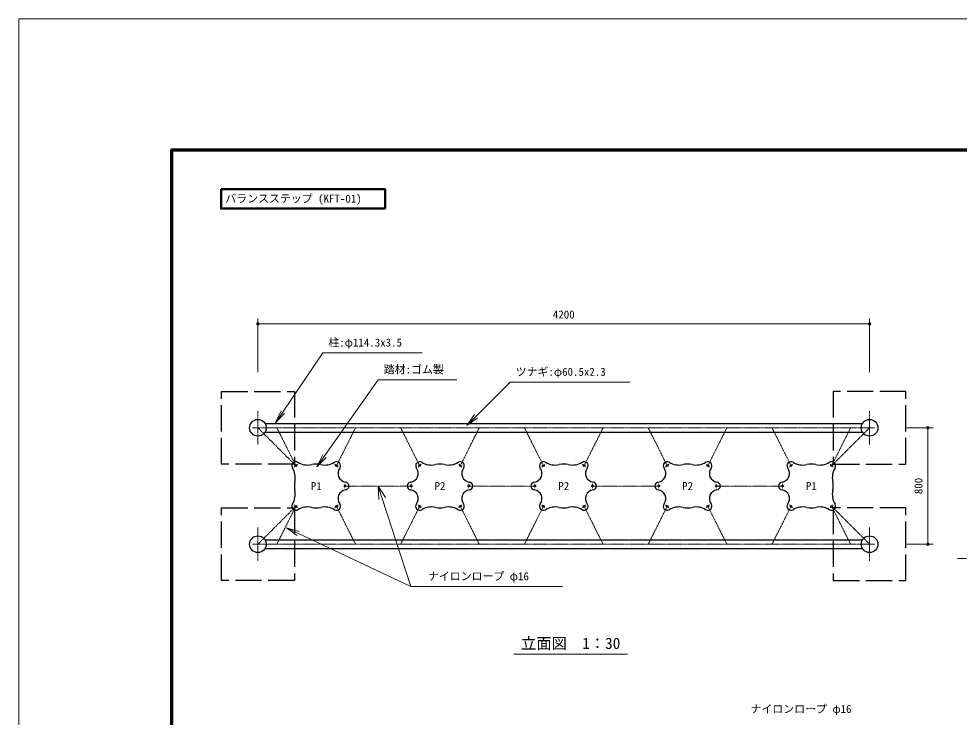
# Model space of a CAD drawing. Units: millimetres at full size, sheet at 1:30. Extents: x -600 to 13200, y -450 to 9360.
# Drawn here: x -600 to 5857, y 4562 to 9360 of the extents above; entities that cross this region are included whole.
import ezdxf
from ezdxf.enums import TextEntityAlignment as Align

# ---------------------------------------------------------------- set-up
doc = ezdxf.new("R2010")
doc.units = ezdxf.units.MM
doc.header["$LTSCALE"] = 30
doc.linetypes.add('DASHED', pattern=[7.5, 6, -1.5])
doc.linetypes.add('USER1', pattern=[0.3, 0.2, -0.025, 0.05, -0.025])
for name, color, linetype, lineweight in [('D-BMK\u3000構造物基準線(中心線等)', 2, 'USER1', 13), ('D-STR-DIM\u3000寸法線、寸法値', 7, 'Continuous', 13), ('D-STR-HTXT\u3000旗上げ', 7, 'Continuous', 13), ('D-STR-TXT\u3000文字列', 7, 'Continuous', 13), ('D-STR\u3000構造物外形線', 1, 'Continuous', 25), ('D-TTL', 7, 'Continuous', 70), ('D-TTL-FRAM\u3000タイトル枠、凡例図枠', 2, 'Continuous', 50), ('V-nasSTD', 5, 'Continuous', 13)]:
    doc.layers.add(name, color=color, linetype=linetype, lineweight=lineweight)
doc.styles.add('ＭＳ ゴシック', font='')
doc.styles.get('ＭＳ ゴシック').set_extended_font_data('MS Gothic')

# ---------------------------------------------------------------- blocks, each defined once
blk = doc.blocks.new('open_arrow')
at = {"color": 0, "linetype": 'Continuous', "lineweight": -2}
blk.add_lwpolyline([(7.5, 1.25), (0, 0), (7.5, -1.25)], dxfattribs=at)
blk = doc.blocks.new('filled_dot')
at = {"color": 0, "linetype": 'Continuous', "lineweight": -2, "const_width": 1.25}
blk.add_lwpolyline([(-0.625, 0, 1), (0.625, 0, 1)], format="xyb", close=True, dxfattribs=at)

msp = doc.modelspace()

# ---------------------------------------------------------------- linework, layer by layer
at = {"layer": 'D-BMK\u3000構造物基準線(中心線等)'}
for p, q in [((1042.06, 6664.41), (1042.06, 6435.81)), ((5242.06, 6664.41), (5242.06, 6435.81)), ((1004.93, 6550.11), (5279.2, 6550.11)), ((1302.41, 6289.76), (1042.06, 6550.11)), ((1302.41, 6289.76), (1172.06, 6550.11)), ((1581.71, 6289.76), (1712.06, 6550.11)), ((2152.41, 6289.76), (2022.06, 6550.11)), ((2431.71, 6289.76), (2562.06, 6550.11)), ((3002.41, 6289.76), (2872.06, 6550.11)), ((3281.71, 6289.76), (3412.06, 6550.11)), ((3852.41, 6289.76), (3722.06, 6550.11)), ((4131.71, 6289.76), (4262.06, 6550.11)), ((4702.41, 6289.76), (4572.06, 6550.11)), ((4981.71, 6289.76), (5242.06, 6550.11)), ((4981.71, 6289.76), (5112.06, 6550.11)), ((1313.01, 6300.37), (1291.8, 6279.16)), ((1571.11, 6300.37), (1592.32, 6279.16)), ((2163.01, 6300.37), (2141.8, 6279.16)), ((2421.11, 6300.37), (2442.32, 6279.16)), ((3013.01, 6300.37), (2991.8, 6279.16)), ((3271.11, 6300.37), (3292.32, 6279.16)), ((3863.01, 6300.37), (3841.8, 6279.16)), ((4121.11, 6300.37), (4142.32, 6279.16)), ((4713.01, 6300.37), (4691.8, 6279.16)), ((4971.11, 6300.37), (4992.32, 6279.16)), ((1639.56, 6165.11), (1639.56, 6135.11)), ((1639.56, 6150.11), (2094.56, 6150.11)), ((2094.56, 6165.11), (2094.56, 6135.11)), ((2489.56, 6165.11), (2489.56, 6135.11)), ((2489.56, 6150.11), (2944.56, 6150.11)), ((2944.56, 6165.11), (2944.56, 6135.11)), ((3339.56, 6165.11), (3339.56, 6135.11)), ((3339.56, 6150.11), (3794.56, 6150.11)), ((3794.56, 6165.11), (3794.56, 6135.11)), ((4189.56, 6165.11), (4189.56, 6135.11)), ((4189.56, 6150.11), (4644.56, 6150.11)), ((4644.56, 6165.11), (4644.56, 6135.11)), ((1302.41, 6010.46), (1042.06, 5750.11)), ((1302.41, 6010.46), (1172.06, 5750.11)), ((1313.01, 5999.85), (1291.8, 6021.06)), ((1571.11, 5999.85), (1592.32, 6021.06)), ((1581.71, 6010.46), (1712.06, 5750.11)), ((2152.41, 6010.46), (2022.06, 5750.11)), ((2163.01, 5999.85), (2141.8, 6021.06)), ((2421.11, 5999.85), (2442.32, 6021.06)), ((2431.71, 6010.46), (2562.06, 5750.11)), ((3002.41, 6010.46), (2872.06, 5750.11)), ((3013.01, 5999.85), (2991.8, 6021.06)), ((3271.11, 5999.85), (3292.32, 6021.06)), ((3281.71, 6010.46), (3412.06, 5750.11)), ((3852.41, 6010.46), (3722.06, 5750.11)), ((3863.01, 5999.85), (3841.8, 6021.06)), ((4121.11, 5999.85), (4142.32, 6021.06)), ((4131.71, 6010.46), (4262.06, 5750.11)), ((4702.41, 6010.46), (4572.06, 5750.11)), ((4713.01, 5999.85), (4691.8, 6021.06)), ((4971.11, 5999.85), (4992.32, 6021.06)), ((4981.71, 6010.46), (5242.06, 5750.11)), ((4981.71, 6010.46), (5112.06, 5750.11)), ((1042.06, 5864.41), (1042.06, 5635.81)), ((5242.06, 5864.41), (5242.06, 5635.81)), ((1004.93, 5750.11), (5279.2, 5750.11)), ((5846.31, 5651.31), (8911.77, 5651.31))]:
    msp.add_line(p, q, dxfattribs=at)
at = {"layer": 'D-STR-DIM\u3000寸法線、寸法値'}
for p, q in [((1042.06, 6931.94), (1042.06, 7300.4)), ((5242.06, 6931.94), (5242.06, 7300.4)), ((1042.06, 7264.4), (5242.06, 7264.4)), ((5497.18, 6550.11), (5678.03, 6550.11)), ((5642.03, 6550.11), (5642.03, 5750.11)), ((5497.18, 5750.11), (5678.03, 5750.11))]:
    msp.add_line(p, q, dxfattribs=at)
at = {"layer": 'D-STR-HTXT\u3000旗上げ'}
for p, q in [((1872.02, 6057.07), (1867.06, 6150.11)), ((1867.06, 6150.11), (1917.87, 6072.01)), ((1867.06, 6150.11), (1894.94, 6064.54))]:
    msp.add_line(p, q, dxfattribs=at)
for points in [[(1162.69, 6584.66), (1486.7, 7065.02), (1498.7, 7065.02), (2170.65, 7065.02), (1834.67, 7065.02)], [(1447.5, 6281.42), (1867.04, 6880.27), (1879.04, 6880.27), (2408.23, 6880.27), (2143.63, 6880.27)], [(2476.32, 6566.1), (2772.93, 6864), (2784.93, 6864), (3595.09, 6864), (3190.01, 6864)], [(1894.94, 6064.54), (2092.14, 5459.36), (3133.53, 5459.36)], [(1237.19, 5862.05), (2092.14, 5459.36), (1664.67, 5660.71)]]:
    msp.add_lwpolyline(points, dxfattribs=at)
at = {"layer": 'D-STR-TXT\u3000文字列'}
msp.add_line((2800.24, 4995.55), (3580.03, 4995.55), dxfattribs=at)
at = {"layer": 'D-STR\u3000構造物外形線'}
for p, q in [((1090.55, 6580.36), (5193.57, 6580.36)), ((1090.55, 6519.86), (5193.57, 6519.86)), ((1090.55, 5780.36), (5193.57, 5780.36)), ((1090.55, 5719.86), (5193.57, 5719.86))]:
    msp.add_line(p, q, dxfattribs=at)
at = {"layer": 'D-STR\u3000構造物外形線', "linetype": 'DASHED'}
for points in [[(1292.06, 6300.11), (792.06, 6300.11), (792.06, 6800.11), (1292.06, 6800.11)], [(4992.06, 6300.11), (5492.06, 6300.11), (5492.06, 6800.11), (4992.06, 6800.11)], [(1292.06, 5500.11), (792.06, 5500.11), (792.06, 6000.11), (1292.06, 6000.11)], [(4992.06, 5500.11), (5492.06, 5500.11), (5492.06, 6000.11), (4992.06, 6000.11)]]:
    msp.add_lwpolyline(points, close=True, dxfattribs=at)
at = {"layer": 'D-STR\u3000構造物外形線'}
for centre, radius in [((1042.06, 6550.11), 57.15), ((5242.06, 6550.11), 57.15), ((1302.41, 6289.76), 6), ((1581.71, 6289.76), 6), ((2152.41, 6289.76), 6), ((2431.71, 6289.76), 6), ((3002.41, 6289.76), 6), ((3281.71, 6289.76), 6), ((3852.41, 6289.76), 6), ((4131.71, 6289.76), 6), ((4702.41, 6289.76), 6), ((4981.71, 6289.76), 6), ((1639.56, 6150.11), 6), ((2094.56, 6150.11), 6), ((2489.56, 6150.11), 6), ((2944.56, 6150.11), 6), ((3339.56, 6150.11), 6), ((3794.56, 6150.11), 6), ((4189.56, 6150.11), 6), ((4644.56, 6150.11), 6), ((1302.41, 6010.46), 6), ((1581.71, 6010.46), 6), ((2152.41, 6010.46), 6), ((2431.71, 6010.46), 6), ((3002.41, 6010.46), 6), ((3281.71, 6010.46), 6), ((3852.41, 6010.46), 6), ((4131.71, 6010.46), 6), ((4702.41, 6010.46), 6), ((4981.71, 6010.46), 6), ((1042.06, 5750.11), 57.15), ((5242.06, 5750.11), 57.15)]:
    msp.add_circle(centre, radius, dxfattribs=at)
for centre, radius, start, end in [((1302.79, 6289.38), 27.63, 59.65522, 210.34478), ((1168.03, 6207.61), 130, 348.14913, 31.43923), ((1384.56, 6424.14), 130, 238.56077, 281.85087), ((1442.06, 6150.11), 150, 78.14913, 101.85087), ((1499.56, 6424.14), 130, 258.14913, 301.43923), ((1581.71, 6289.76), 27.5, 322.75694, 121.43926), ((1651.37, 6236.81), 60, 142.75696, 262.2431), ((2082.75, 6236.81), 60, 277.7569, 37.24304), ((2152.78, 6289.42), 27.6, 59.60076, 216.20304), ((2234.56, 6424.14), 130, 238.56077, 281.85087), ((2292.06, 6150.11), 150, 78.14913, 101.85087), ((2349.56, 6424.14), 130, 258.14913, 301.43923), ((2431.71, 6289.76), 27.5, 322.75694, 121.43926), ((2501.37, 6236.81), 60, 142.75696, 262.2431), ((2932.75, 6236.81), 60, 277.7569, 37.24304), ((3002.78, 6289.42), 27.6, 59.60076, 216.20304), ((3084.56, 6424.14), 130, 238.56077, 281.85087), ((3142.06, 6150.11), 150, 78.14913, 101.85087), ((3199.56, 6424.14), 130, 258.14913, 301.43923), ((3281.71, 6289.76), 27.5, 322.75694, 121.43926), ((3351.37, 6236.81), 60, 142.75696, 262.2431), ((3782.75, 6236.81), 60, 277.7569, 37.24304), ((3852.78, 6289.42), 27.6, 59.60076, 216.20304), ((3934.56, 6424.14), 130, 238.56077, 281.85087), ((3992.06, 6150.11), 150, 78.14913, 101.85087), ((4049.56, 6424.14), 130, 258.14913, 301.43923), ((4131.71, 6289.76), 27.5, 322.75694, 121.43926), ((4201.37, 6236.81), 60, 142.75696, 262.2431), ((4632.75, 6236.81), 60, 277.7569, 37.24304), ((4702.41, 6289.76), 27.5, 58.56074, 217.24306), ((4784.56, 6424.14), 130, 238.56077, 281.85087), ((4842.06, 6150.11), 150, 78.14913, 101.85087), ((4899.56, 6424.14), 130, 258.14913, 301.43923), ((4981.33, 6289.38), 27.63, 329.65522, 120.34478), ((5116.09, 6207.61), 130, 148.56077, 191.85087), ((1442.06, 6150.11), 150, 168.14913, 191.85087), ((1639.56, 6150.11), 27.5, 277.7569, 82.50562), ((2094.56, 6150.11), 27.5, 97.49438, 262.2431), ((2489.56, 6150.11), 27.5, 277.7569, 82.50562), ((2944.56, 6150.11), 27.5, 97.49438, 262.2431), ((3339.56, 6150.11), 27.5, 277.7569, 82.50562), ((3794.56, 6150.11), 27.5, 97.49438, 262.2431), ((4189.56, 6150.11), 27.5, 277.7569, 82.50562), ((4644.56, 6150.11), 27.5, 97.49438, 262.2431), ((4842.06, 6150.11), 150, 348.14913, 11.85087), ((1168.03, 6092.61), 130, 328.56077, 11.85087), ((1651.37, 6063.41), 60, 97.7569, 217.24304), ((2082.75, 6063.41), 60, 322.75696, 82.2431), ((2501.37, 6063.41), 60, 97.7569, 217.24304), ((2932.75, 6063.41), 60, 322.75696, 82.2431), ((3351.37, 6063.41), 60, 97.7569, 217.24304), ((3782.75, 6063.41), 60, 322.75696, 82.2431), ((4201.37, 6063.41), 60, 97.7569, 217.24304), ((4632.75, 6063.41), 60, 322.75696, 82.2431), ((5116.09, 6092.61), 130, 168.14913, 211.43923), ((1302.41, 6010.46), 27.5, 148.56165, 301.43835), ((1384.56, 5876.08), 130, 78.14913, 121.43923), ((1499.56, 5876.08), 130, 58.56077, 101.85087), ((1581.71, 6010.46), 27.5, 238.56077, 37.24304), ((2152.41, 6010.46), 27.5, 142.75696, 301.43923), ((2234.56, 5876.08), 130, 78.14913, 121.43923), ((2349.56, 5876.08), 130, 58.56077, 101.85087), ((2431.71, 6010.46), 27.5, 238.56077, 37.24304), ((3002.41, 6010.46), 27.5, 142.75696, 301.43923), ((3084.56, 5876.08), 130, 78.14913, 121.43923), ((3199.56, 5876.08), 130, 58.56077, 101.85087), ((3281.71, 6010.46), 27.5, 238.56077, 37.24304), ((3852.41, 6010.46), 27.5, 142.75696, 301.43923), ((3934.56, 5876.08), 130, 78.14913, 121.43923), ((4049.56, 5876.08), 130, 58.56077, 101.85087), ((4131.71, 6010.46), 27.5, 238.56077, 37.24304), ((4702.41, 6010.46), 27.5, 142.75696, 301.43923), ((4784.56, 5876.08), 130, 78.14913, 121.43923), ((4899.56, 5876.08), 130, 58.56077, 101.85087), ((4981.71, 6010.46), 27.5, 238.56165, 31.43835), ((1442.06, 6150.11), 150, 258.14913, 281.85087), ((2292.06, 6150.11), 150, 258.14913, 281.85087), ((3142.06, 6150.11), 150, 258.14913, 281.85087), ((3992.06, 6150.11), 150, 258.14913, 281.85087), ((4842.06, 6150.11), 150, 258.14913, 281.85087)]:
    msp.add_arc(centre, radius, start, end, dxfattribs=at)
at = {"layer": 'D-TTL'}
msp.add_lwpolyline([(450, 450), (450, 8460), (12150, 8460), (12150, 450)], close=True, dxfattribs=at)
at = {"layer": 'D-TTL-FRAM\u3000タイトル枠、凡例図枠'}
msp.add_lwpolyline([(788.67, 8189.66), (1915.03, 8189.66), (1915.03, 8055.86), (788.67, 8055.86)], close=True, dxfattribs=at)
at = {"layer": 'V-nasSTD'}
msp.add_lwpolyline([(-600, -450), (-600, 9360), (13200, 9360), (13200, -450)], close=True, dxfattribs=at)

# ---------------------------------------------------------------- block references
at = {"layer": 'D-STR-DIM\u3000寸法線、寸法値', "xscale": 9, "yscale": 9}
msp.add_blockref('filled_dot', (1042.06, 7264.4), dxfattribs=at)
for p, rotation in [((5242.06, 7264.4), 180), ((5642.03, 6550.11), 270), ((5642.03, 5750.11), 90)]:
    msp.add_blockref('filled_dot', p, dxfattribs=dict(at, rotation=rotation))
at = {"layer": 'D-STR-HTXT\u3000旗上げ', "xscale": 12, "yscale": 12}
for p, rotation in [((1162.69, 6584.66), 56), ((2476.32, 6566.1), 45.1), ((1447.5, 6281.42), 55), ((1237.19, 5862.05), 334.8)]:
    msp.add_blockref('open_arrow', p, dxfattribs=dict(at, rotation=rotation))

# ---------------------------------------------------------------- texts
at = {"layer": 'D-STR-DIM\u3000寸法線、寸法値', "style": 'ＭＳ ゴシック'}
msp.add_text('4200', height=54.99, dxfattribs=at).set_placement((3142.06, 7328.53), align=Align.MIDDLE_CENTER)
msp.add_text('800', height=54.99, rotation=90, dxfattribs=at).set_placement((5577.9, 6150.11), align=Align.MIDDLE_CENTER)
at = {"layer": 'D-STR-HTXT\u3000旗上げ', "style": 'ＭＳ ゴシック'}
msp.add_text('バランスステップ (KFT-01)', height=54.99, dxfattribs=at).set_placement((817.87, 8124.58), align=Align.MIDDLE_LEFT)
for s, p in [('柱:φ114.3x3.5', (1525.33, 7091.65)), ('踏材:ゴム製', (1905.67, 6906.91)), ('ツナギ:φ60.5x2.3', (2811.57, 6890.64)), ('ナイロンロープ φ16', (2208.78, 5486)), ('ナイロンロープ φ16', (4424.12, 4574.25))]:
    msp.add_text(s, height=54.99, dxfattribs=at).set_placement(p, align=Align.BOTTOM_LEFT)
at = {"layer": 'D-STR-TXT\u3000文字列', "style": 'ＭＳ ゴシック'}
for s, height, p in [('P1', 54.99, (1442.06, 6150.11)), ('P2', 54.99, (2292.06, 6150.11)), ('P2', 54.99, (3142.06, 6150.11)), ('P2', 54.99, (3992.06, 6150.11)), ('P1', 54.99, (4842.06, 6150.11)), ('立面図\u30001：30', 76.98, (3189.71, 5069.05))]:
    msp.add_text(s, height=height, dxfattribs=at).set_placement(p, align=Align.MIDDLE_CENTER)

doc.saveas('drawing.dxf')
